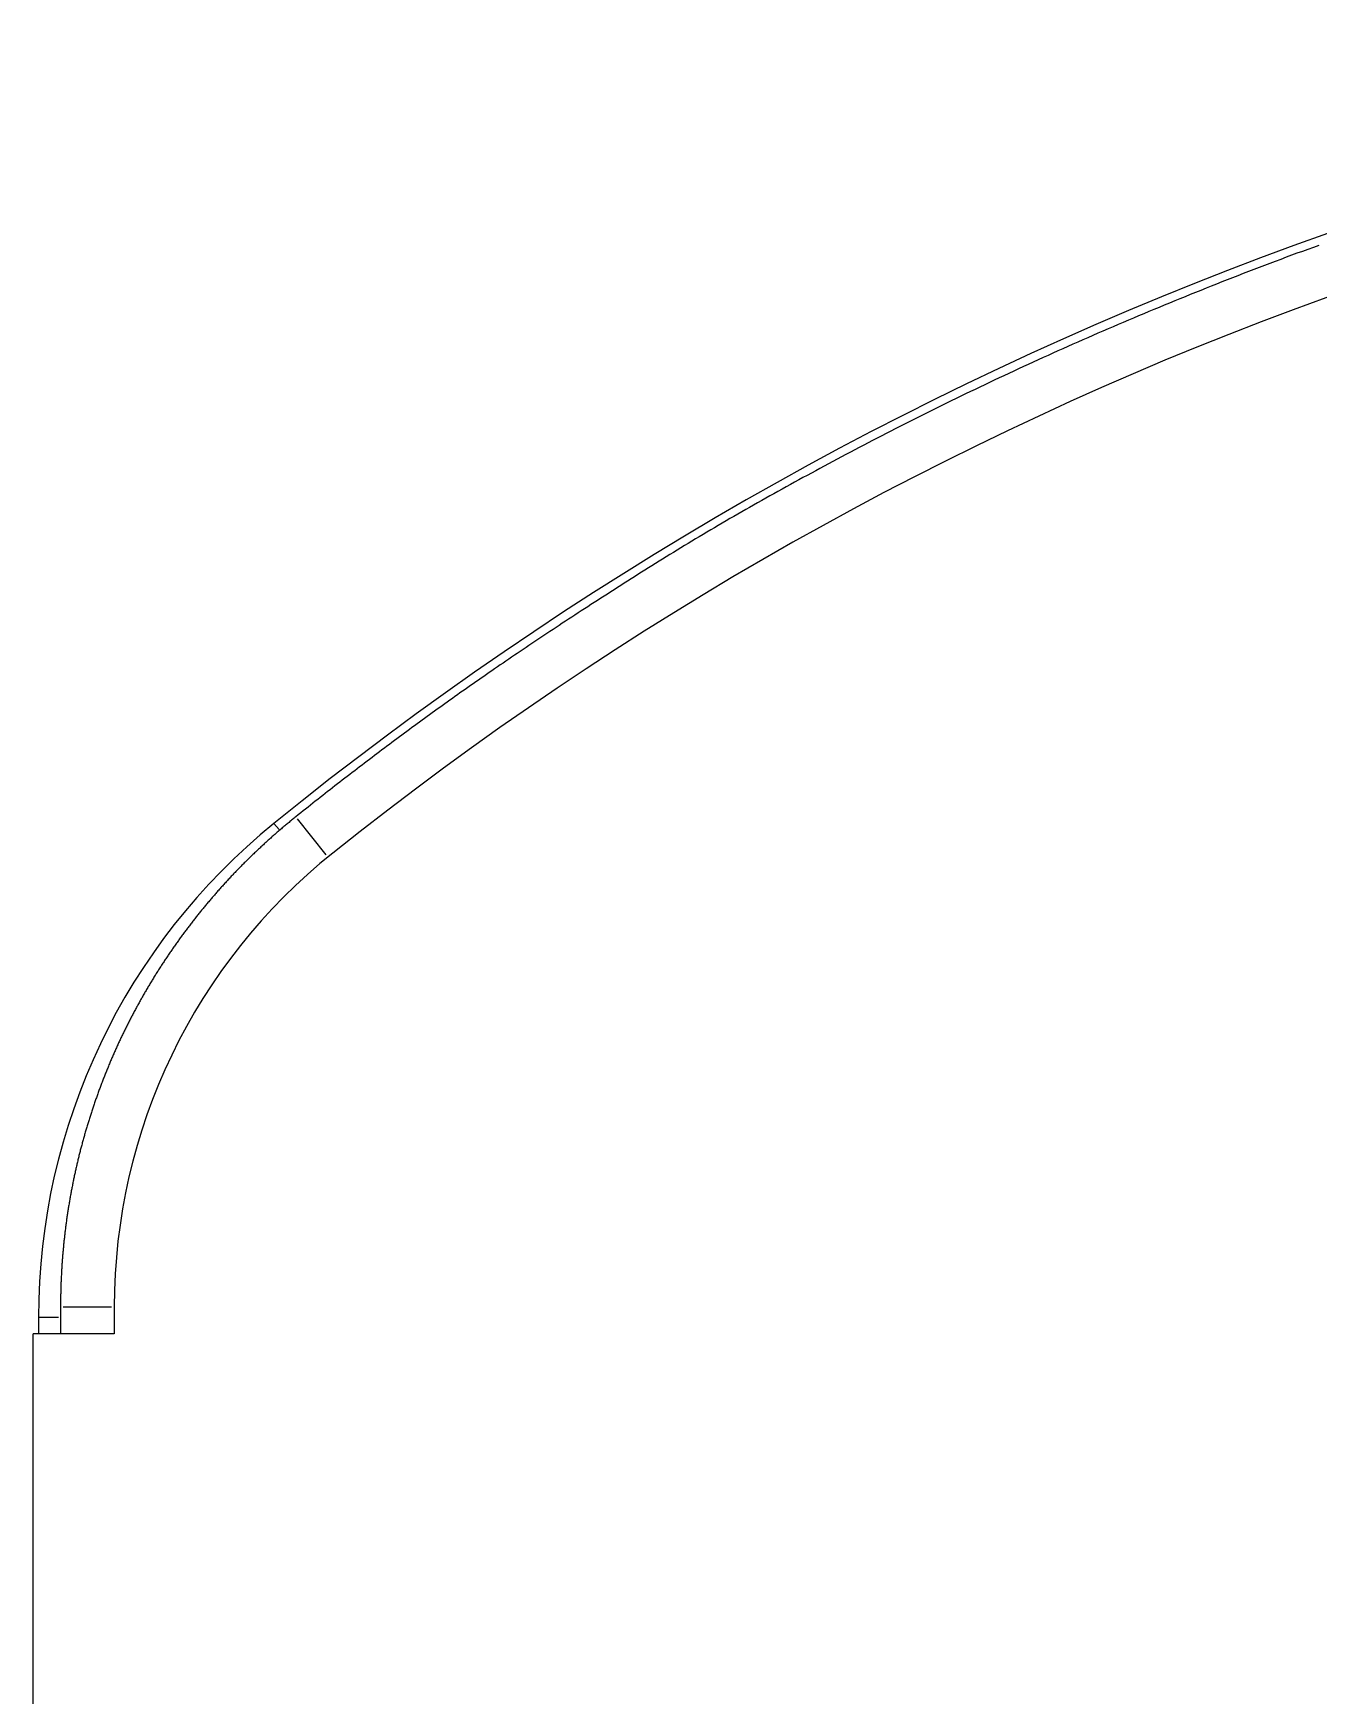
# Model space of a CAD drawing. Extents: x -120222 to -41942, y -19134 to 30932.
# Drawn here: x -81680.8 to -81633.2, y 10481.4 to 10543 of the extents above; entities that cross this region are included whole.
import ezdxf

# ---------------------------------------------------------------- set-up
doc = ezdxf.new("R2010")
doc.units = 0
doc.header["$LTSCALE"] = 150
doc.header["$MEASUREMENT"] = 0
doc.layers.get('0').update_dxf_attribs({"linetype": 'CONTINUOUS'})
doc.layers.add('____-568', color=7, linetype='CONTINUOUS')

# ---------------------------------------------------------------- blocks, each defined once
blk = doc.blocks.new('____-172')
at = {"color": 1, "linetype": 'Continuous'}
for p, q in [((-88106.767, 5964.783), (-88106.954, 5965.014)), ((-88105.015, 5963.847), (-88106.085, 5965.184)), ((-88114.859, 5947.117), (-88114.859, 5946.109)), ((-88114.76, 5947.117), (-88112.969, 5947.117)), ((-88112.87, 5947.109), (-88112.87, 5946.109)), ((-88115.676, 5946.72), (-88115.676, 5946.109)), ((-88114.935, 5946.72), (-88115.674, 5946.72)), ((-88114.37, 5946.109), (-88115.87, 5946.109)), ((-88115.87, 5641.109), (-88115.87, 5946.109)), ((-88112.87, 5946.109), (-88114.37, 5946.109))]:
    blk.add_line(p, q, dxfattribs=at)
at = {"color": 1, "linetype": 'Continuous', "flags": 128}
for points in [[(-88068.254, 5986.416), (-88068.457, 5986.343), (-88068.66, 5986.27), (-88068.862, 5986.196), (-88069.064, 5986.123), (-88069.265, 5986.049), (-88069.466, 5985.975), (-88069.667, 5985.9), (-88069.867, 5985.826), (-88070.067, 5985.751), (-88070.266, 5985.675), (-88070.465, 5985.6), (-88070.663, 5985.524), (-88070.862, 5985.448), (-88071.059, 5985.372), (-88071.257, 5985.295), (-88071.453, 5985.218), (-88071.65, 5985.141), (-88071.846, 5985.063), (-88072.042, 5984.986), (-88072.237, 5984.908), (-88072.432, 5984.83), (-88072.627, 5984.752), (-88072.821, 5984.674), (-88073.015, 5984.596), (-88073.208, 5984.518), (-88073.401, 5984.439), (-88073.594, 5984.36), (-88073.786, 5984.281), (-88073.978, 5984.202), (-88074.169, 5984.123), (-88074.36, 5984.044), (-88074.551, 5983.964), (-88074.741, 5983.885), (-88074.931, 5983.805), (-88075.121, 5983.725), (-88075.31, 5983.645), (-88075.499, 5983.564), (-88075.687, 5983.484), (-88075.876, 5983.404), (-88076.063, 5983.323), (-88076.25, 5983.242), (-88076.437, 5983.161), (-88076.624, 5983.08), (-88076.81, 5982.998), (-88076.996, 5982.917), (-88077.181, 5982.835), (-88077.366, 5982.754), (-88077.551, 5982.672), (-88077.735, 5982.59), (-88077.919, 5982.507), (-88078.102, 5982.425), (-88078.285, 5982.342), (-88078.468, 5982.26), (-88078.65, 5982.177), (-88078.832, 5982.094), (-88079.014, 5982.011), (-88079.195, 5981.927), (-88079.376, 5981.844), (-88079.556, 5981.76), (-88079.736, 5981.677), (-88079.916, 5981.593), (-88080.095, 5981.509), (-88080.274, 5981.424), (-88080.452, 5981.34), (-88080.63, 5981.256), (-88080.808, 5981.171), (-88080.985, 5981.086), (-88081.162, 5981.001), (-88081.339, 5980.916), (-88081.515, 5980.831), (-88081.691, 5980.745), (-88081.866, 5980.66), (-88082.041, 5980.574), (-88082.216, 5980.488), (-88082.39, 5980.402), (-88082.564, 5980.316), (-88082.737, 5980.23), (-88082.91, 5980.143), (-88083.083, 5980.057), (-88083.255, 5979.97), (-88083.427, 5979.883), (-88083.599, 5979.796), (-88083.769, 5979.709), (-88083.94, 5979.622), (-88084.109, 5979.535), (-88084.278, 5979.449), (-88084.446, 5979.362), (-88084.614, 5979.276), (-88084.78, 5979.189), (-88084.947, 5979.103), (-88085.112, 5979.017), (-88085.277, 5978.931), (-88085.441, 5978.844), (-88085.605, 5978.758), (-88085.768, 5978.672), (-88085.93, 5978.587), (-88086.092, 5978.501), (-88086.253, 5978.415), (-88086.413, 5978.329), (-88086.573, 5978.244), (-88086.732, 5978.158), (-88086.89, 5978.073), (-88087.048, 5977.988), (-88087.205, 5977.902), (-88087.362, 5977.817), (-88087.517, 5977.732), (-88087.672, 5977.647), (-88087.827, 5977.562), (-88087.981, 5977.477), (-88088.134, 5977.393), (-88088.286, 5977.308), (-88088.438, 5977.223), (-88088.59, 5977.139), (-88088.74, 5977.054), (-88088.89, 5976.97), (-88089.039, 5976.886), (-88089.188, 5976.801), (-88089.336, 5976.717), (-88089.483, 5976.633), (-88089.63, 5976.549), (-88089.776, 5976.465), (-88089.921, 5976.381), (-88090.066, 5976.298), (-88090.21, 5976.214), (-88090.353, 5976.13), (-88090.496, 5976.047), (-88090.638, 5975.963), (-88090.779, 5975.88), (-88090.92, 5975.797), (-88091.06, 5975.714), (-88091.2, 5975.63), (-88091.339, 5975.547), (-88091.477, 5975.464), (-88091.614, 5975.382), (-88091.751, 5975.299), (-88091.887, 5975.216), (-88092.023, 5975.133), (-88092.158, 5975.051), (-88092.292, 5974.968), (-88092.426, 5974.886), (-88092.559, 5974.803), (-88092.691, 5974.721), (-88092.823, 5974.639), (-88092.954, 5974.557), (-88093.084, 5974.475), (-88093.214, 5974.393), (-88093.343, 5974.311), (-88093.472, 5974.23), (-88093.6, 5974.149), (-88093.727, 5974.068), (-88093.854, 5973.987), (-88093.98, 5973.907), (-88094.106, 5973.827), (-88094.231, 5973.747), (-88094.356, 5973.667), (-88094.48, 5973.587), (-88094.604, 5973.508), (-88094.727, 5973.429), (-88094.849, 5973.35), (-88094.971, 5973.271), (-88095.092, 5973.193), (-88095.213, 5973.115), (-88095.333, 5973.037), (-88095.453, 5972.96), (-88095.572, 5972.882), (-88095.69, 5972.805), (-88095.808, 5972.728), (-88095.926, 5972.651), (-88096.042, 5972.575), (-88096.159, 5972.499), (-88096.274, 5972.423), (-88096.389, 5972.347), (-88096.504, 5972.271), (-88096.618, 5972.196), (-88096.731, 5972.121), (-88096.844, 5972.046), (-88096.957, 5971.972), (-88097.068, 5971.897), (-88097.179, 5971.823), (-88097.29, 5971.749), (-88097.4, 5971.676), (-88097.51, 5971.602), (-88097.619, 5971.529), (-88097.727, 5971.456), (-88097.835, 5971.383), (-88097.942, 5971.311), (-88098.049, 5971.239), (-88098.155, 5971.167), (-88098.26, 5971.095), (-88098.365, 5971.023), (-88098.47, 5970.952), (-88098.574, 5970.881), (-88098.677, 5970.81), (-88098.78, 5970.739), (-88098.882, 5970.669), (-88098.983, 5970.599), (-88099.084, 5970.529), (-88099.185, 5970.459), (-88099.285, 5970.39), (-88099.384, 5970.321), (-88099.483, 5970.252), (-88099.581, 5970.183), (-88099.679, 5970.115), (-88099.776, 5970.046), (-88099.872, 5969.978), (-88099.968, 5969.911), (-88100.064, 5969.843), (-88100.159, 5969.776), (-88100.253, 5969.709), (-88100.347, 5969.642), (-88100.441, 5969.575), (-88100.535, 5969.508), (-88100.629, 5969.44), (-88100.722, 5969.373), (-88100.816, 5969.306), (-88100.91, 5969.238), (-88101.003, 5969.171), (-88101.097, 5969.103), (-88101.19, 5969.035), (-88101.283, 5968.967), (-88101.377, 5968.9), (-88101.47, 5968.832), (-88101.563, 5968.764), (-88101.656, 5968.695), (-88101.749, 5968.627), (-88101.842, 5968.559), (-88101.935, 5968.491), (-88102.028, 5968.422), (-88102.121, 5968.354), (-88102.214, 5968.285), (-88102.306, 5968.216), (-88102.399, 5968.147), (-88102.492, 5968.079), (-88102.584, 5968.01), (-88102.677, 5967.941), (-88102.769, 5967.872), (-88102.861, 5967.802), (-88102.954, 5967.733), (-88103.046, 5967.664), (-88103.138, 5967.594), (-88103.23, 5967.525), (-88103.322, 5967.455), (-88103.414, 5967.386), (-88103.506, 5967.316), (-88103.598, 5967.246), (-88103.689, 5967.176), (-88103.781, 5967.106), (-88103.873, 5967.036), (-88103.964, 5966.966), (-88104.056, 5966.896), (-88104.147, 5966.825), (-88104.239, 5966.755), (-88104.33, 5966.684), (-88104.422, 5966.614), (-88104.513, 5966.543), (-88104.604, 5966.473), (-88104.695, 5966.402), (-88104.786, 5966.331), (-88104.877, 5966.26), (-88104.968, 5966.189), (-88105.059, 5966.118), (-88105.15, 5966.047), (-88105.24, 5965.975), (-88105.331, 5965.904), (-88105.422, 5965.832), (-88105.512, 5965.761), (-88105.603, 5965.689), (-88105.693, 5965.618), (-88105.784, 5965.546), (-88105.874, 5965.474), (-88105.964, 5965.402), (-88106.054, 5965.33), (-88106.144, 5965.258), (-88106.144, 5965.258)], [(-88106.144, 5965.258), (-88106.176, 5965.233), (-88106.208, 5965.207), (-88106.239, 5965.181), (-88106.271, 5965.156), (-88106.303, 5965.13), (-88106.334, 5965.105), (-88106.365, 5965.079), (-88106.397, 5965.053), (-88106.428, 5965.027), (-88106.46, 5965.001), (-88106.491, 5964.975), (-88106.522, 5964.949), (-88106.553, 5964.923), (-88106.584, 5964.897), (-88106.615, 5964.871), (-88106.646, 5964.844), (-88106.677, 5964.818), (-88106.708, 5964.792), (-88106.739, 5964.765), (-88106.77, 5964.739), (-88106.801, 5964.712), (-88106.831, 5964.686), (-88106.862, 5964.659), (-88106.893, 5964.633), (-88106.923, 5964.606), (-88106.954, 5964.579), (-88106.984, 5964.552), (-88107.015, 5964.525), (-88107.045, 5964.498), (-88107.076, 5964.471), (-88107.106, 5964.444), (-88107.136, 5964.417), (-88107.167, 5964.39), (-88107.197, 5964.363), (-88107.227, 5964.336), (-88107.257, 5964.308), (-88107.287, 5964.281), (-88107.317, 5964.253), (-88107.347, 5964.226), (-88107.377, 5964.198), (-88107.407, 5964.171), (-88107.436, 5964.143), (-88107.466, 5964.115), (-88107.496, 5964.088), (-88107.526, 5964.06), (-88107.555, 5964.032), (-88107.585, 5964.004), (-88107.614, 5963.976), (-88107.644, 5963.948), (-88107.673, 5963.92), (-88107.703, 5963.892), (-88107.732, 5963.864), (-88107.761, 5963.836), (-88107.79, 5963.807), (-88107.82, 5963.779), (-88107.849, 5963.75), (-88107.878, 5963.722), (-88107.907, 5963.694), (-88107.936, 5963.665), (-88107.965, 5963.636), (-88107.994, 5963.608), (-88108.023, 5963.579), (-88108.052, 5963.55), (-88108.08, 5963.521), (-88108.109, 5963.493), (-88108.138, 5963.464), (-88108.166, 5963.435), (-88108.195, 5963.406), (-88108.223, 5963.377), (-88108.252, 5963.347), (-88108.28, 5963.318), (-88108.309, 5963.289), (-88108.337, 5963.26), (-88108.365, 5963.231), (-88108.393, 5963.201), (-88108.422, 5963.172), (-88108.45, 5963.142), (-88108.478, 5963.113), (-88108.506, 5963.083), (-88108.534, 5963.054), (-88108.561, 5963.024), (-88108.589, 5962.995), (-88108.617, 5962.965), (-88108.645, 5962.935), (-88108.672, 5962.905), (-88108.7, 5962.875), (-88108.727, 5962.845), (-88108.755, 5962.816), (-88108.782, 5962.786), (-88108.81, 5962.756), (-88108.837, 5962.725), (-88108.864, 5962.695), (-88108.892, 5962.665), (-88108.919, 5962.635), (-88108.946, 5962.605), (-88108.973, 5962.574), (-88109, 5962.544), (-88109.027, 5962.514), (-88109.054, 5962.483), (-88109.081, 5962.453), (-88109.107, 5962.422), (-88109.134, 5962.392), (-88109.161, 5962.361), (-88109.187, 5962.33), (-88109.214, 5962.299), (-88109.24, 5962.269), (-88109.267, 5962.238), (-88109.293, 5962.207), (-88109.32, 5962.176), (-88109.346, 5962.145), (-88109.372, 5962.114), (-88109.398, 5962.083), (-88109.425, 5962.052), (-88109.451, 5962.021), (-88109.477, 5961.99), (-88109.503, 5961.958), (-88109.529, 5961.927), (-88109.554, 5961.896), (-88109.58, 5961.864), (-88109.606, 5961.833), (-88109.632, 5961.801), (-88109.657, 5961.77), (-88109.683, 5961.738), (-88109.708, 5961.707), (-88109.734, 5961.675), (-88109.759, 5961.643), (-88109.785, 5961.612), (-88109.81, 5961.58), (-88109.835, 5961.548), (-88109.861, 5961.516), (-88109.886, 5961.484), (-88109.911, 5961.452), (-88109.936, 5961.42), (-88109.961, 5961.388), (-88109.986, 5961.356), (-88110.011, 5961.324), (-88110.035, 5961.292), (-88110.06, 5961.26), (-88110.085, 5961.227), (-88110.11, 5961.195), (-88110.134, 5961.163), (-88110.159, 5961.13), (-88110.183, 5961.098), (-88110.208, 5961.065), (-88110.232, 5961.033), (-88110.256, 5961), (-88110.28, 5960.968), (-88110.305, 5960.935), (-88110.329, 5960.902), (-88110.353, 5960.87), (-88110.377, 5960.837), (-88110.401, 5960.804), (-88110.425, 5960.771), (-88110.448, 5960.738), (-88110.472, 5960.705), (-88110.496, 5960.672), (-88110.52, 5960.639), (-88110.543, 5960.606), (-88110.567, 5960.573), (-88110.59, 5960.54), (-88110.614, 5960.507), (-88110.637, 5960.474), (-88110.66, 5960.44), (-88110.684, 5960.407), (-88110.707, 5960.374), (-88110.73, 5960.34), (-88110.753, 5960.307), (-88110.776, 5960.273), (-88110.799, 5960.24), (-88110.822, 5960.206), (-88110.845, 5960.173), (-88110.868, 5960.139), (-88110.891, 5960.105), (-88110.913, 5960.072), (-88110.936, 5960.038), (-88110.958, 5960.004), (-88110.981, 5959.97), (-88111.003, 5959.936), (-88111.026, 5959.902), (-88111.048, 5959.868), (-88111.07, 5959.834), (-88111.093, 5959.8), (-88111.115, 5959.766), (-88111.137, 5959.732), (-88111.159, 5959.698), (-88111.181, 5959.663), (-88111.203, 5959.629), (-88111.225, 5959.595), (-88111.247, 5959.56), (-88111.268, 5959.526), (-88111.29, 5959.492), (-88111.312, 5959.457), (-88111.333, 5959.423), (-88111.355, 5959.388), (-88111.376, 5959.353), (-88111.398, 5959.319), (-88111.419, 5959.284), (-88111.441, 5959.249), (-88111.462, 5959.215), (-88111.483, 5959.18), (-88111.504, 5959.145), (-88111.525, 5959.11), (-88111.546, 5959.075), (-88111.567, 5959.04), (-88111.588, 5959.005), (-88111.609, 5958.971), (-88111.629, 5958.936), (-88111.65, 5958.9), (-88111.671, 5958.865), (-88111.691, 5958.83), (-88111.712, 5958.795), (-88111.732, 5958.76), (-88111.752, 5958.725), (-88111.773, 5958.69), (-88111.793, 5958.654), (-88111.813, 5958.619), (-88111.833, 5958.584), (-88111.853, 5958.548), (-88111.873, 5958.513), (-88111.893, 5958.477), (-88111.913, 5958.442), (-88111.933, 5958.406), (-88111.952, 5958.371), (-88111.972, 5958.335), (-88111.991, 5958.3), (-88112.011, 5958.264), (-88112.03, 5958.228), (-88112.05, 5958.193), (-88112.069, 5958.157), (-88112.088, 5958.121), (-88112.108, 5958.085), (-88112.127, 5958.05), (-88112.146, 5958.014), (-88112.165, 5957.978), (-88112.184, 5957.942), (-88112.203, 5957.906), (-88112.222, 5957.87), (-88112.24, 5957.834), (-88112.259, 5957.798), (-88112.278, 5957.762), (-88112.296, 5957.726), (-88112.315, 5957.69), (-88112.333, 5957.653), (-88112.352, 5957.617), (-88112.37, 5957.581), (-88112.388, 5957.545), (-88112.406, 5957.508), (-88112.425, 5957.472), (-88112.443, 5957.435), (-88112.461, 5957.399), (-88112.479, 5957.363), (-88112.497, 5957.326), (-88112.514, 5957.29), (-88112.532, 5957.253), (-88112.55, 5957.216), (-88112.567, 5957.18), (-88112.585, 5957.143), (-88112.603, 5957.106), (-88112.62, 5957.07), (-88112.637, 5957.033), (-88112.655, 5956.996), (-88112.672, 5956.959), (-88112.689, 5956.923), (-88112.706, 5956.886), (-88112.723, 5956.849), (-88112.74, 5956.812), (-88112.757, 5956.775), (-88112.774, 5956.738), (-88112.791, 5956.701), (-88112.808, 5956.664), (-88112.824, 5956.627), (-88112.841, 5956.59), (-88112.857, 5956.553), (-88112.874, 5956.516), (-88112.89, 5956.478), (-88112.906, 5956.441), (-88112.923, 5956.404), (-88112.939, 5956.367), (-88112.955, 5956.329), (-88112.971, 5956.292), (-88112.987, 5956.255), (-88113.003, 5956.217), (-88113.019, 5956.18), (-88113.035, 5956.143), (-88113.051, 5956.105), (-88113.066, 5956.068), (-88113.082, 5956.03), (-88113.097, 5955.993), (-88113.113, 5955.955), (-88113.128, 5955.917), (-88113.144, 5955.88), (-88113.159, 5955.842), (-88113.174, 5955.804), (-88113.189, 5955.767), (-88113.204, 5955.729), (-88113.219, 5955.691), (-88113.234, 5955.653), (-88113.249, 5955.616), (-88113.264, 5955.578), (-88113.279, 5955.54), (-88113.294, 5955.502), (-88113.308, 5955.464), (-88113.323, 5955.426), (-88113.337, 5955.388), (-88113.352, 5955.35), (-88113.366, 5955.312), (-88113.38, 5955.274), (-88113.395, 5955.236), (-88113.409, 5955.198), (-88113.423, 5955.159), (-88113.437, 5955.121), (-88113.451, 5955.083), (-88113.465, 5955.045), (-88113.479, 5955.006), (-88113.493, 5954.968), (-88113.506, 5954.93), (-88113.52, 5954.891), (-88113.533, 5954.853), (-88113.547, 5954.815), (-88113.56, 5954.776), (-88113.574, 5954.738), (-88113.587, 5954.699), (-88113.6, 5954.661), (-88113.614, 5954.622), (-88113.627, 5954.584), (-88113.64, 5954.545), (-88113.653, 5954.507), (-88113.666, 5954.468), (-88113.679, 5954.429), (-88113.691, 5954.391), (-88113.704, 5954.352), (-88113.717, 5954.313), (-88113.729, 5954.275), (-88113.742, 5954.236), (-88113.754, 5954.197), (-88113.766, 5954.158), (-88113.779, 5954.12), (-88113.791, 5954.081), (-88113.803, 5954.042), (-88113.815, 5954.003), (-88113.827, 5953.964), (-88113.839, 5953.926), (-88113.851, 5953.887), (-88113.863, 5953.848), (-88113.875, 5953.809), (-88113.886, 5953.77), (-88113.898, 5953.731), (-88113.909, 5953.692), (-88113.921, 5953.653), (-88113.932, 5953.614), (-88113.944, 5953.575), (-88113.955, 5953.536), (-88113.966, 5953.497), (-88113.977, 5953.458), (-88113.988, 5953.419), (-88113.999, 5953.38), (-88114.01, 5953.341), (-88114.021, 5953.301), (-88114.032, 5953.262), (-88114.043, 5953.223), (-88114.053, 5953.184), (-88114.064, 5953.145), (-88114.074, 5953.105), (-88114.085, 5953.066), (-88114.095, 5953.027), (-88114.105, 5952.988), (-88114.116, 5952.948), (-88114.126, 5952.909), (-88114.136, 5952.87), (-88114.146, 5952.83), (-88114.156, 5952.791), (-88114.166, 5952.751), (-88114.176, 5952.712), (-88114.185, 5952.673), (-88114.195, 5952.633), (-88114.205, 5952.594), (-88114.214, 5952.554), (-88114.224, 5952.515), (-88114.233, 5952.475), (-88114.242, 5952.436), (-88114.252, 5952.396), (-88114.261, 5952.356), (-88114.27, 5952.317), (-88114.279, 5952.277), (-88114.288, 5952.237), (-88114.297, 5952.198), (-88114.306, 5952.158), (-88114.315, 5952.118), (-88114.323, 5952.079), (-88114.332, 5952.039), (-88114.34, 5951.999), (-88114.349, 5951.96), (-88114.357, 5951.92), (-88114.366, 5951.88), (-88114.374, 5951.84), (-88114.382, 5951.801), (-88114.39, 5951.761), (-88114.398, 5951.721), (-88114.406, 5951.681), (-88114.414, 5951.641), (-88114.422, 5951.601), (-88114.43, 5951.562), (-88114.438, 5951.522), (-88114.445, 5951.482), (-88114.453, 5951.442), (-88114.461, 5951.402), (-88114.468, 5951.362), (-88114.475, 5951.322), (-88114.483, 5951.282), (-88114.49, 5951.242), (-88114.497, 5951.202), (-88114.504, 5951.162), (-88114.511, 5951.122), (-88114.518, 5951.082), (-88114.525, 5951.042), (-88114.532, 5951.002), (-88114.539, 5950.962), (-88114.545, 5950.922), (-88114.552, 5950.882), (-88114.559, 5950.842), (-88114.565, 5950.802), (-88114.571, 5950.761), (-88114.578, 5950.721), (-88114.584, 5950.681), (-88114.59, 5950.641), (-88114.596, 5950.601), (-88114.602, 5950.561), (-88114.608, 5950.52), (-88114.614, 5950.48), (-88114.62, 5950.44), (-88114.626, 5950.4), (-88114.632, 5950.359), (-88114.637, 5950.319), (-88114.643, 5950.279), (-88114.648, 5950.239), (-88114.654, 5950.198), (-88114.659, 5950.158), (-88114.664, 5950.118), (-88114.67, 5950.077), (-88114.675, 5950.037), (-88114.68, 5949.996), (-88114.685, 5949.956), (-88114.69, 5949.916), (-88114.695, 5949.875), (-88114.699, 5949.835), (-88114.704, 5949.794), (-88114.709, 5949.754), (-88114.713, 5949.713), (-88114.718, 5949.673), (-88114.722, 5949.632), (-88114.727, 5949.592), (-88114.731, 5949.552), (-88114.735, 5949.511), (-88114.739, 5949.471), (-88114.744, 5949.43), (-88114.748, 5949.39), (-88114.752, 5949.349), (-88114.755, 5949.309), (-88114.759, 5949.268), (-88114.763, 5949.227), (-88114.767, 5949.187), (-88114.77, 5949.146), (-88114.774, 5949.106), (-88114.777, 5949.065), (-88114.781, 5949.025), (-88114.784, 5948.984), (-88114.787, 5948.944), (-88114.79, 5948.903), (-88114.793, 5948.863), (-88114.796, 5948.822), (-88114.799, 5948.782), (-88114.802, 5948.741), (-88114.805, 5948.701), (-88114.808, 5948.66), (-88114.81, 5948.619), (-88114.813, 5948.579), (-88114.816, 5948.538), (-88114.818, 5948.498), (-88114.82, 5948.457), (-88114.823, 5948.417), (-88114.825, 5948.376), (-88114.827, 5948.335), (-88114.829, 5948.295), (-88114.831, 5948.254), (-88114.833, 5948.214), (-88114.835, 5948.173), (-88114.837, 5948.133), (-88114.839, 5948.092), (-88114.84, 5948.051), (-88114.842, 5948.011), (-88114.843, 5947.97), (-88114.845, 5947.93), (-88114.846, 5947.889), (-88114.848, 5947.848), (-88114.849, 5947.808), (-88114.85, 5947.767), (-88114.851, 5947.726), (-88114.852, 5947.686), (-88114.853, 5947.645), (-88114.854, 5947.605), (-88114.855, 5947.564), (-88114.856, 5947.523), (-88114.856, 5947.483), (-88114.857, 5947.442), (-88114.857, 5947.401), (-88114.858, 5947.361), (-88114.858, 5947.32), (-88114.859, 5947.279), (-88114.859, 5947.239), (-88114.859, 5947.198), (-88114.859, 5947.158), (-88114.859, 5947.117), (-88114.859, 5947.117)]]:
    blk.add_lwpolyline(points, dxfattribs=at)
at = {"color": 1, "linetype": 'Continuous'}
for centre, radius, start, end in [((-88024.123, 5862.817), 131.55, 92.17684, 129.025), ((-88024.12, 5862.809), 129.338, 92.21551, 128.58098), ((-88092.126, 5946.72), 23.55, 129.025, 180), ((-88091.37, 5947.109), 21.5, 128.58098, 180)]:
    blk.add_arc(centre, radius, start, end, dxfattribs=at)
blk = doc.blocks.new('____-186')
at = {"color": 1}
blk.add_blockref('____-172', (0, 0), dxfattribs=at)

msp = doc.modelspace()

# ---------------------------------------------------------------- block references
at = {"layer": '____-568', "color": 0}
msp.add_blockref('____-186', (6435.10495, 4548.69799), dxfattribs=at)

doc.saveas('drawing.dxf')
